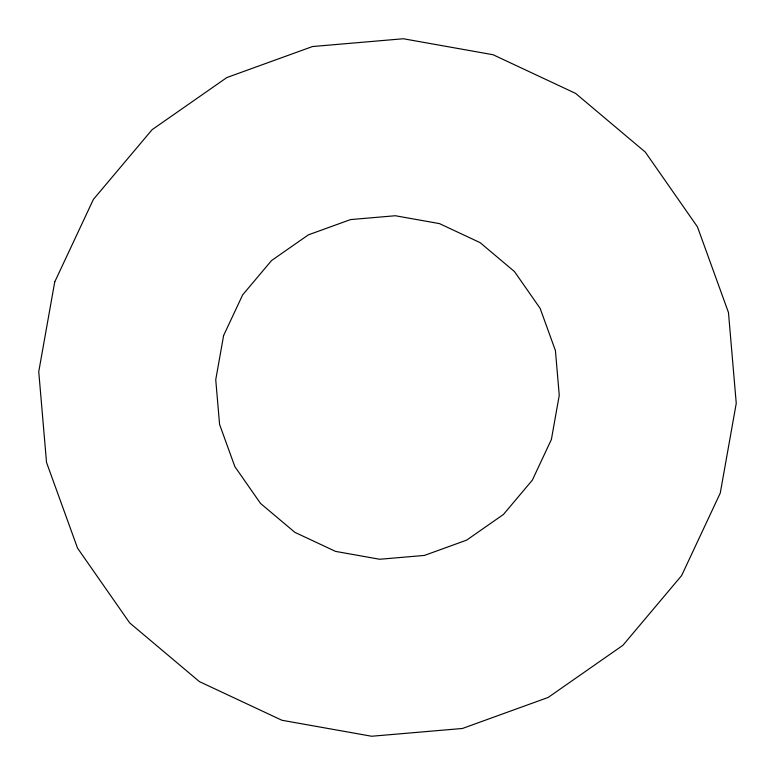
<?xml version="1.0" encoding="UTF-8"?>
<svg xmlns="http://www.w3.org/2000/svg" width="775" height="775" viewBox="0 0 775 775"><rect width="100%" height="100%" fill="white"/><g stroke="black" fill="none" stroke-linecap="round" stroke-linejoin="round"><path stroke-width="1.16" d="M54.734 281.926L38.75 371.651L46.529 462.452L77.548 548.148L129.687 622.897L199.398 681.603L281.926 720.266L371.651 736.25L462.452 728.471L548.148 697.452L622.897 645.313L681.603 575.602L720.266 493.074L736.25 403.349L728.471 312.548L697.452 226.852L645.313 152.103L575.602 93.397L493.074 54.734L403.349 38.75L312.548 46.529L226.852 77.548L152.103 129.687L93.397 199.398L54.734 281.926M223.617 335.507L215.741 379.692L219.577 424.419L234.854 466.618L260.526 503.43L294.858 532.338L335.507 551.383L379.692 559.259L424.419 555.423L466.618 540.146L503.43 514.474L532.338 480.142L551.383 439.493L559.259 395.308L555.423 350.581L540.146 308.382L514.474 271.57L480.142 242.662L439.493 223.617L395.308 215.741L350.581 219.577L308.382 234.854L271.57 260.526L242.662 294.858L223.617 335.507"/></g></svg>
